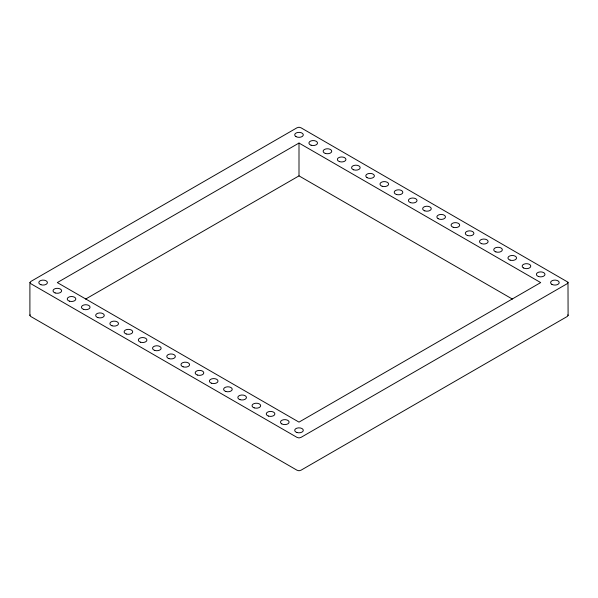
<?xml version="1.0" encoding="UTF-8"?>
<svg xmlns="http://www.w3.org/2000/svg" width="598" height="598" viewBox="0 0 598 598"><rect width="100%" height="100%" fill="white"/><g stroke="black" fill="none" stroke-linecap="round" stroke-linejoin="round"><path stroke-width="0.9" d="M29.9 282.585L30.917 281.411L296.967 127.808L299 127.217L301.033 127.808L567.988 282.196L568.1 315.415L567.397 316.394L301.033 470.192L299 470.783L296.967 470.192L30.603 316.394L29.9 315.415L29.9 282.585L30.917 283.758L296.967 437.362L299 437.945L301.033 437.362L567.083 283.758L568.1 282.585M29.9 315.415L30.154 314.832M299 143.049L57.318 282.585L299 422.121L540.682 282.585L299 143.049L299 175.879L85.611 299.082M299 175.879L512.389 299.082M567.846 314.832L568.1 315.415M40.948 284.738A4.306 2.489 0 0 0 47.406 282.585A4.306 2.489 0 0 0 40.948 280.432A4.306 2.489 0 0 0 40.948 284.738M55.166 292.945A4.306 2.489 0 0 0 61.624 290.792A4.306 2.489 0 0 0 55.166 288.64A4.306 2.489 0 0 0 55.166 292.945M69.383 301.153A4.306 2.489 0 0 0 75.841 299A4.306 2.489 0 0 0 69.383 296.847A4.306 2.489 0 0 0 69.383 301.153M83.6 309.36A4.306 2.489 0 0 0 90.059 307.208A4.306 2.489 0 0 0 83.6 305.055A4.306 2.489 0 0 0 83.6 309.36M97.81 317.568A4.306 2.489 0 0 0 104.276 315.415A4.306 2.489 0 0 0 97.81 313.262A4.306 2.489 0 0 0 97.81 317.568M112.028 325.775A4.306 2.489 0 0 0 118.494 323.623A4.306 2.489 0 0 0 112.028 321.47A4.306 2.489 0 0 0 112.028 325.775M126.245 333.983A4.306 2.489 0 0 0 132.711 331.83A4.306 2.489 0 0 0 126.245 329.677A4.306 2.489 0 0 0 126.245 333.983M140.463 342.191A4.306 2.489 0 0 0 146.929 340.038A4.306 2.489 0 0 0 140.463 337.885A4.306 2.489 0 0 0 140.463 342.191M154.68 350.398A4.306 2.489 0 0 0 161.139 348.245A4.306 2.489 0 0 0 154.68 346.093A4.306 2.489 0 0 0 154.68 350.398M168.898 358.606A4.306 2.489 0 0 0 175.356 356.453A4.306 2.489 0 0 0 168.898 354.3A4.306 2.489 0 0 0 168.898 358.606M183.115 366.813A4.306 2.489 0 0 0 189.573 364.66A4.306 2.489 0 0 0 183.115 362.508A4.306 2.489 0 0 0 183.115 366.813M197.333 375.028A4.306 2.489 0 0 0 203.791 372.868A4.306 2.489 0 0 0 197.333 370.715A4.306 2.489 0 0 0 197.333 375.028M211.543 383.236A4.306 2.489 0 0 0 218.008 381.076A4.306 2.489 0 0 0 211.543 378.923A4.306 2.489 0 0 0 211.543 383.236M225.76 391.443A4.306 2.489 0 0 0 232.226 389.283A4.306 2.489 0 0 0 225.76 387.13A4.306 2.489 0 0 0 225.76 391.443M239.977 399.651A4.306 2.489 0 0 0 246.443 397.491A4.306 2.489 0 0 0 239.977 395.338A4.306 2.489 0 0 0 239.977 399.651M254.195 407.858A4.306 2.489 0 0 0 260.661 405.706A4.306 2.489 0 0 0 254.195 403.545A4.306 2.489 0 0 0 254.195 407.858M268.412 416.066A4.306 2.489 0 0 0 274.878 413.913A4.306 2.489 0 0 0 268.412 411.753A4.306 2.489 0 0 0 268.412 416.066M281.74 423.877A4.306 2.489 0 0 0 288.946 422.764A4.306 2.489 0 0 0 283.669 419.714A4.306 2.489 0 0 0 281.74 423.877M296.847 432.481A4.306 2.489 0 0 0 303.306 430.328A4.306 2.489 0 0 0 296.847 428.175A4.306 2.489 0 0 0 296.847 432.481M295.95 136.598A4.306 2.489 0 0 0 303.164 135.484A4.306 2.489 0 0 0 297.886 132.442A4.306 2.489 0 0 0 295.95 136.598M311.065 145.202A4.306 2.489 0 0 0 317.523 143.049A4.306 2.489 0 0 0 311.065 140.896A4.306 2.489 0 0 0 311.065 145.202M325.282 153.409A4.306 2.489 0 0 0 331.741 151.257A4.306 2.489 0 0 0 325.282 149.104A4.306 2.489 0 0 0 325.282 153.409M339.492 161.617A4.306 2.489 0 0 0 345.958 159.464A4.306 2.489 0 0 0 339.492 157.311A4.306 2.489 0 0 0 339.492 161.617M353.71 169.825A4.306 2.489 0 0 0 360.175 167.672A4.306 2.489 0 0 0 353.71 165.519A4.306 2.489 0 0 0 353.71 169.825M367.037 177.643A4.306 2.489 0 0 0 374.243 176.522A4.306 2.489 0 0 0 368.966 173.48A4.306 2.489 0 0 0 367.037 177.643M382.144 186.247A4.306 2.489 0 0 0 388.61 184.087A4.306 2.489 0 0 0 382.144 181.934A4.306 2.489 0 0 0 382.144 186.247M396.362 194.455A4.306 2.489 0 0 0 402.828 192.294A4.306 2.489 0 0 0 396.362 190.142A4.306 2.489 0 0 0 396.362 194.455M410.579 202.662A4.306 2.489 0 0 0 417.038 200.502A4.306 2.489 0 0 0 410.579 198.349A4.306 2.489 0 0 0 410.579 202.662M424.797 210.87A4.306 2.489 0 0 0 431.255 208.709A4.306 2.489 0 0 0 424.797 206.557A4.306 2.489 0 0 0 424.797 210.87M438.117 218.681A4.306 2.489 0 0 0 445.331 217.567A4.306 2.489 0 0 0 440.053 214.518A4.306 2.489 0 0 0 438.117 218.681M453.232 227.285A4.306 2.489 0 0 0 459.69 225.132A4.306 2.489 0 0 0 453.232 222.972A4.306 2.489 0 0 0 453.232 227.285M467.442 235.492A4.306 2.489 0 0 0 473.908 233.34A4.306 2.489 0 0 0 467.442 231.179A4.306 2.489 0 0 0 467.442 235.492M481.659 243.7A4.306 2.489 0 0 0 488.125 241.547A4.306 2.489 0 0 0 481.659 239.387A4.306 2.489 0 0 0 481.659 243.7M495.877 251.908A4.306 2.489 0 0 0 502.342 249.755A4.306 2.489 0 0 0 495.877 247.602A4.306 2.489 0 0 0 495.877 251.908M510.094 260.115A4.306 2.489 0 0 0 516.56 257.962A4.306 2.489 0 0 0 510.094 255.809A4.306 2.489 0 0 0 510.094 260.115M523.422 267.926A4.306 2.489 0 0 0 530.628 266.813A4.306 2.489 0 0 0 525.35 263.763A4.306 2.489 0 0 0 523.422 267.926M538.529 276.53A4.306 2.489 0 0 0 544.987 274.377A4.306 2.489 0 0 0 538.529 272.225A4.306 2.489 0 0 0 538.529 276.53M551.849 284.342A4.306 2.489 0 0 0 559.063 283.228A4.306 2.489 0 0 0 553.785 280.178A4.306 2.489 0 0 0 551.849 284.342"/></g></svg>
